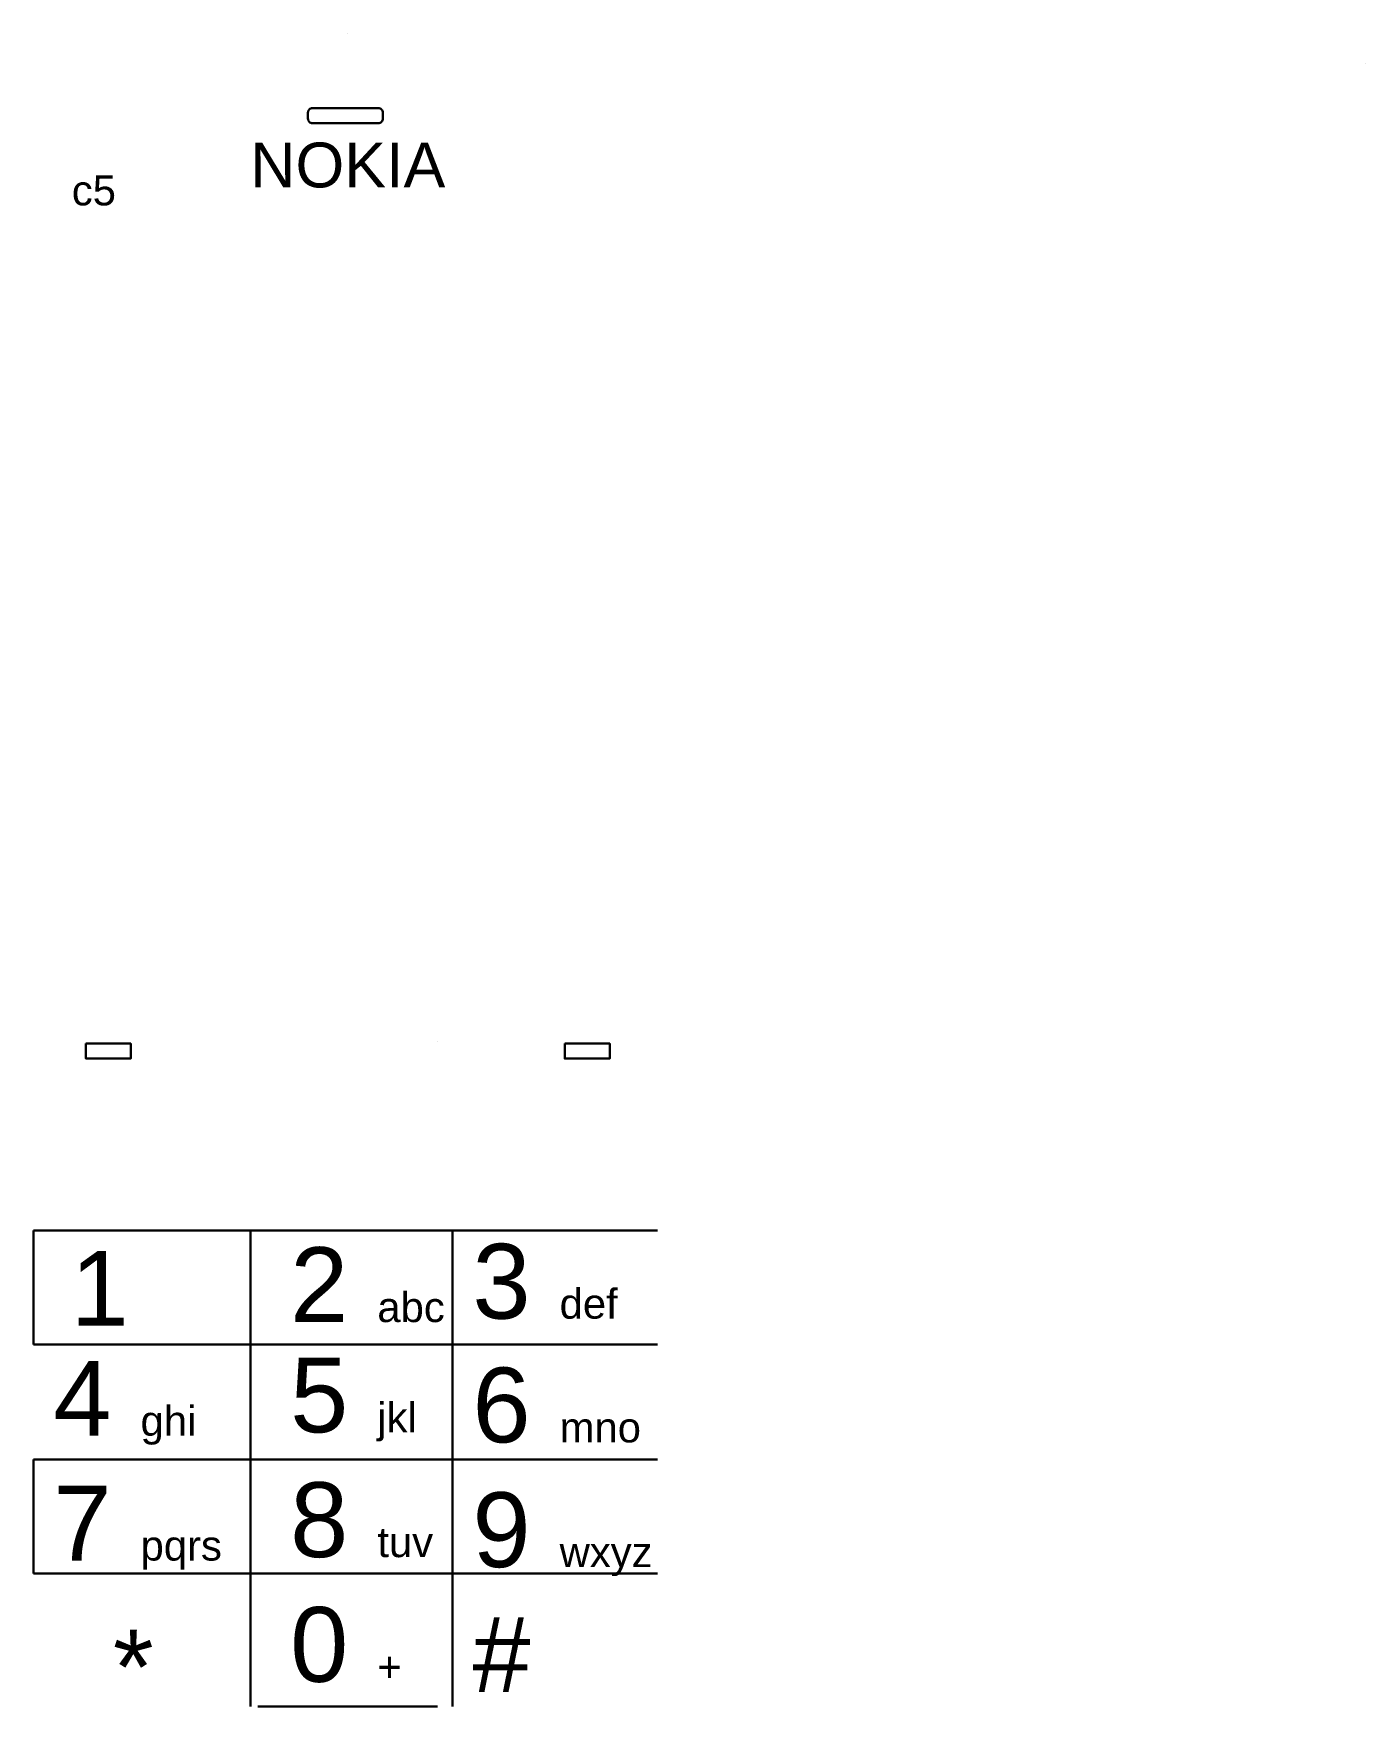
# Model space of a CAD drawing. Header units: inches. Extents: x -89 to 0, y 0 to 112.
import ezdxf

# ---------------------------------------------------------------- set-up
doc = ezdxf.new("R2010")
doc.units = ezdxf.units.IN
doc.header["$MEASUREMENT"] = 0
doc.layers.add('Layer1', color=7, linetype='Continuous', lineweight=30)
doc.styles.get("Standard").update_dxf_attribs({"font": 'arial.ttf'})

msp = doc.modelspace()

# ---------------------------------------------------------------- linework, layer by layer
at = {"layer": 'Layer1'}
for p, q in [((-68, 112), (-68, 112)), ((-62, 44.63), (-62, 44.63)), ((-62, 44.63), (-62, 44.63)), ((-89, 32), (-47.3, 32)), ((-89, 32), (-74.5, 32)), ((-89, 32), (-89, 24.4)), ((-74.5, 32), (-74.5, 0.2)), ((-74.5, 32), (-61.8, 32)), ((-74.5, 32), (-59.7, 32)), ((-61.8, 32), (-61.8, 32)), ((-61.8, 32), (-61.8, 32)), ((-61.8, 32), (-61.8, 32)), ((-61.8, 32), (-59.7, 32)), ((-59.7, 32), (-61.8, 32)), ((-61.8, 32), (-59.7, 32)), ((-59.7, 32), (-61.8, 32)), ((-61, 32), (-61, 0.2)), ((-89, 24.4), (-47.3, 24.4)), ((-47.3, 16.7), (-89, 16.7)), ((-89, 16.7), (-89, 9.1)), ((-89, 9.1), (-47.3, 9.1)), ((-74, 0.2), (-62, 0.2))]:
    msp.add_line(p, q, dxfattribs=at)
for points in [[(0, 110), (0, 110), (0, 110), (0, 110)], [(-85.5, 44.5), (-85.5, 43.5), (-82.5, 43.5), (-82.5, 44.5)], [(-53.5, 44.5), (-53.5, 43.5), (-50.5, 43.5), (-50.5, 44.5)]]:
    msp.add_lwpolyline(points, close=True, dxfattribs=at)
msp.add_lwpolyline([(-70.36, 107.01), (-65.96, 107.01, -0.414214), (-65.66, 106.71), (-65.66, 106.31, -0.414214), (-65.96, 106.01), (-70.36, 106.01, -0.414214), (-70.66, 106.31), (-70.66, 106.71, -0.414214)], format="xyb", close=True, dxfattribs=at)

# ---------------------------------------------------------------- texts
at = {"layer": 'Layer1', "attachment_point": 1}
for s, width, insert, char_height in [('{\\C8;NOKIA}', 39.5, (-74.52, 104.71), 3), ('{\\C8;c5}', 6.2, (-86.44, 102.51), 2), ('1', 14.5, (-86.52, 30.64), 5), ('2 {\\H0.4x;abc}', 13.5, (-71.85, 30.89), 5), ('3 {\\H0.4x;def}', 13.7, (-59.67, 31.12), 5), ('5 {\\H0.4x;jkl\\P}8 {\\H0.4x;tuv\\P}0 {\\H0.4x;+}', 13.5, (-71.85, 23.52), 5), ('4 {\\H0.4x;ghi\\P}7 {\\H0.4x;pqrs}', 14.5, (-87.67, 23.29), 5), ('6 {\\H0.4x;mno\\P}9 {\\H0.4x;wxyz\\P}#', 13.7, (-59.67, 22.85), 5), ('*', 14.5, (-83.69, 5.34), 5)]:
    msp.add_mtext_dynamic_manual_height_columns(s, width=width, gutter_width=1, heights=[0], dxfattribs=dict(at, insert=insert, char_height=char_height))

doc.saveas('drawing.dxf')
